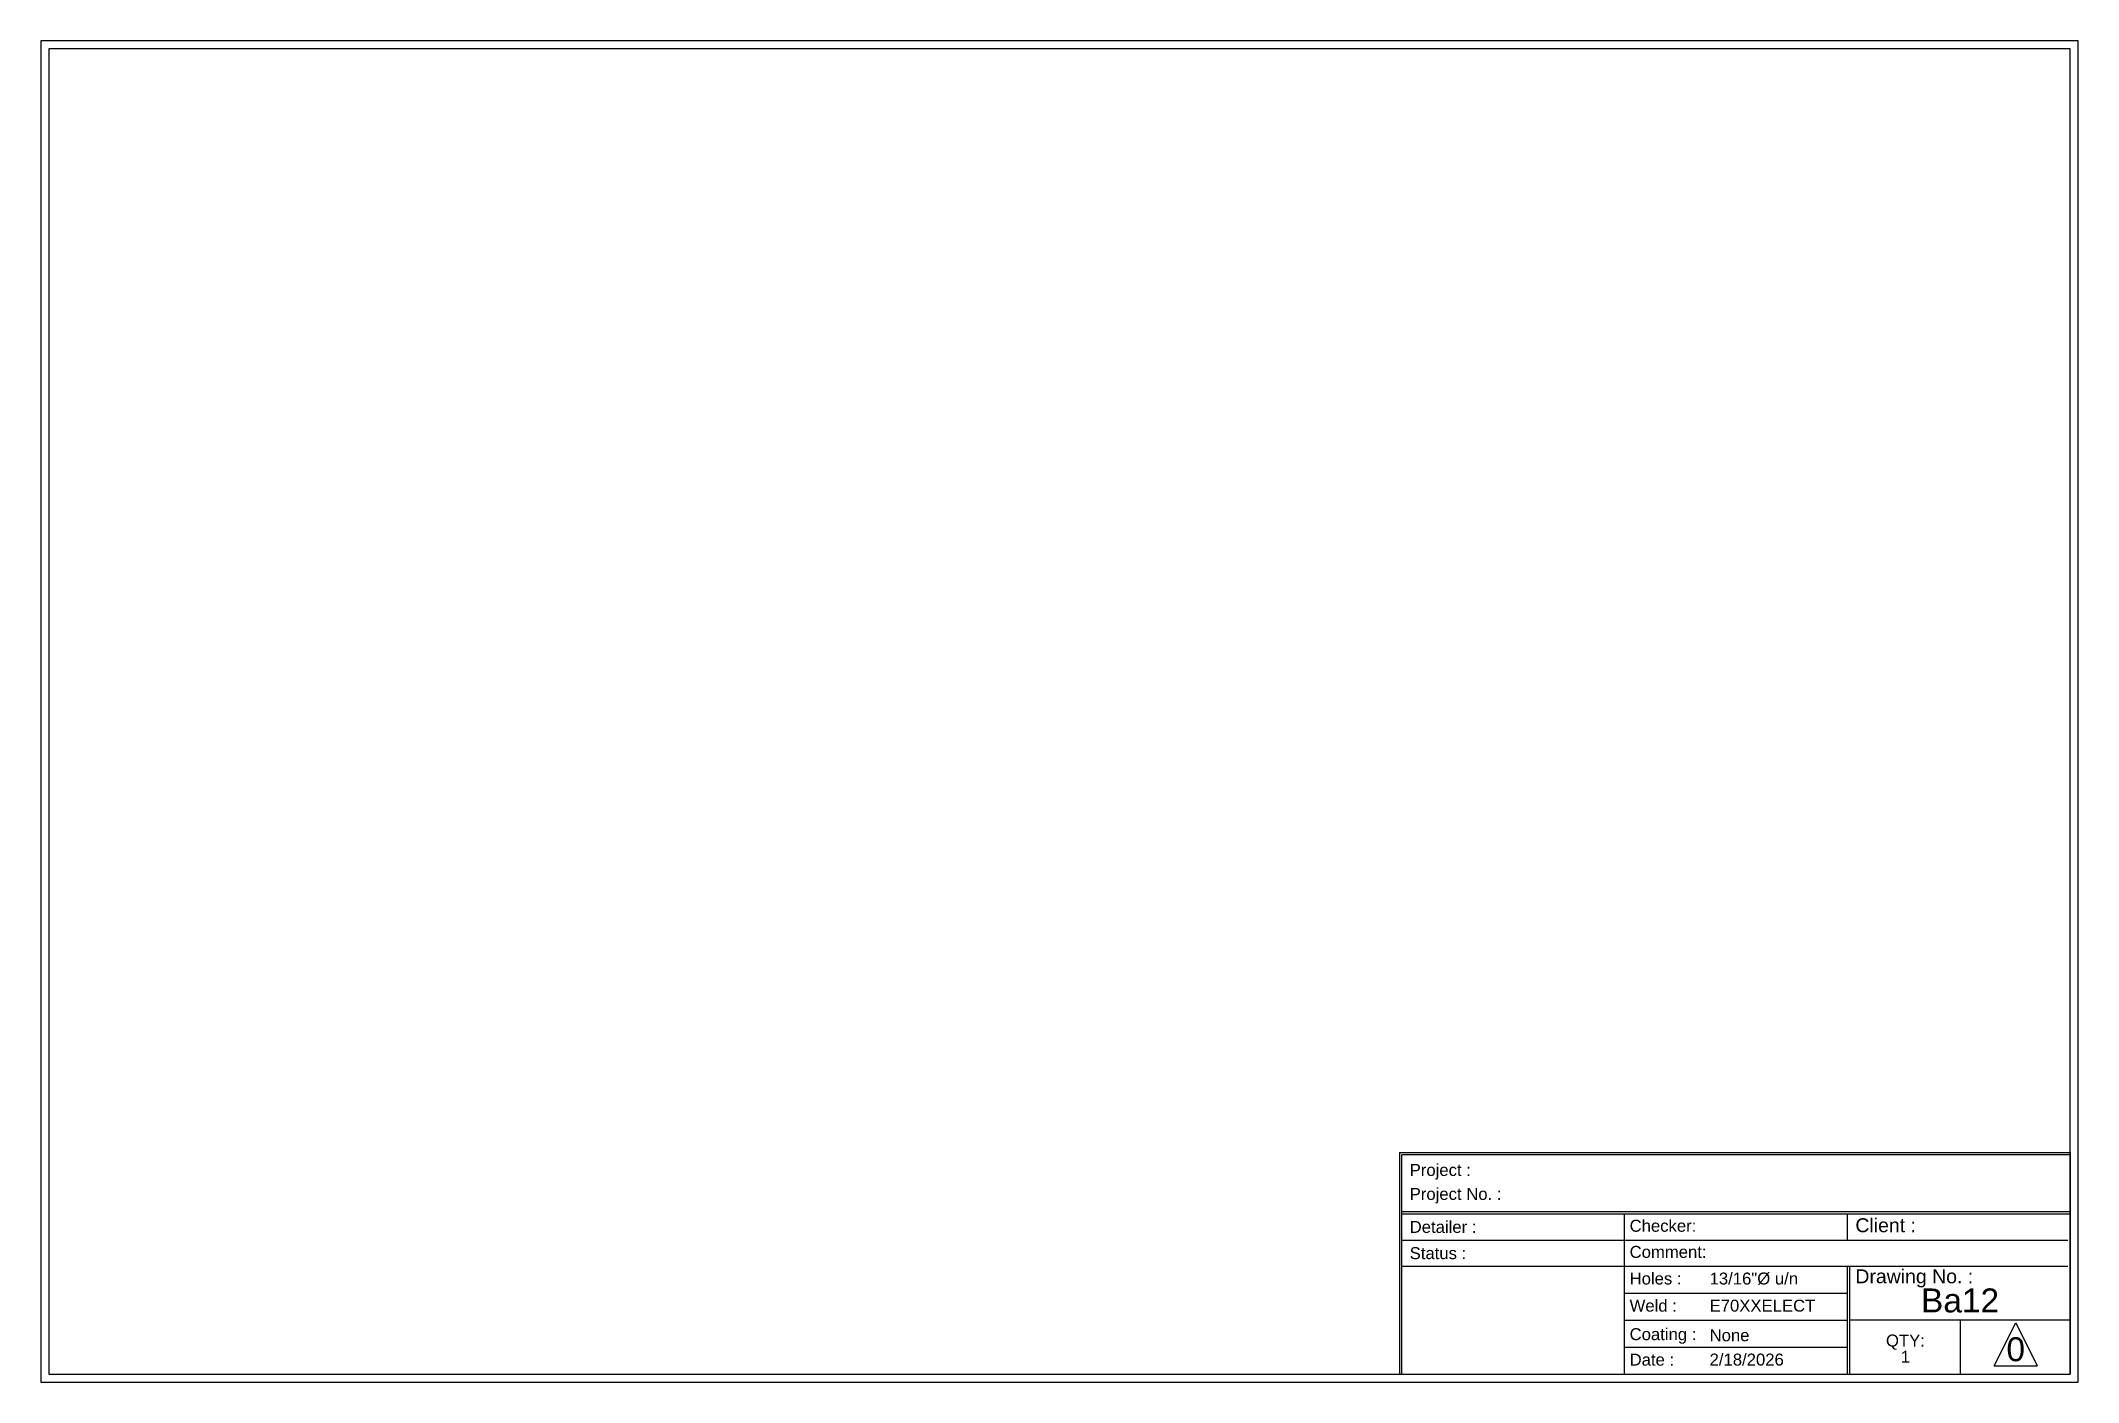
# Paper-space layout 'ANSI-B Advance Steel' of a CAD drawing. Header units: inches. Extents: x 0 to 16, y 0 to 10.5.
import ezdxf
from ezdxf.enums import TextEntityAlignment as Align

# ---------------------------------------------------------------- set-up
doc = ezdxf.new("R2010")
doc.units = ezdxf.units.IN
doc.layers.get('0').update_dxf_attribs({"linetype": 'CONTINUOUS'})
for name, color, linetype in [('FRAME', 7, 'CONTINUOUS'), ('HEADER', 7, 'CONTINUOUS'), ('HEADER_ATTRIBUT', 84, 'CONTINUOUS'), ('HEADER_TEXT', 7, 'CONTINUOUS')]:
    doc.layers.add(name, color=color, linetype=linetype)
doc.styles.add('ARIAL_1', font='arial.ttf')

# ---------------------------------------------------------------- blocks, each defined once
blk = doc.blocks.new('HYPERSTEELPAGEFRAME')
at = {"layer": 'FRAME'}
for p, q in [((16, 10.53), (0, 10.53)), ((0, 10.53), (0, 0)), ((15.9375, 10.4675), (0.0625, 10.4675)), ((0.0625, 10.4675), (0.0625, 0.0625)), ((15.9375, 0.0625), (15.9375, 10.4675)), ((16, 0), (16, 10.53)), ((0, 0), (16, 0)), ((0.0625, 0.0625), (15.9375, 0.0625))]:
    blk.add_line(p, q, dxfattribs=at)
blk = doc.blocks.new('HYPERSTEELPAGEHEADER')
at = {"layer": 'HEADER'}
for p, q in [((3.358, -0.016), (8.626, -0.016)), ((3.358, -0.016), (3.358, -1.756)), ((8.626, -0.034), (3.376, -0.034)), ((3.376, -1.756), (3.376, -0.034)), ((8.626, -0.016), (8.626, -1.756)), ((3.376, -0.48), (8.626, -0.48)), ((3.376, -0.498), (8.626, -0.498)), ((5.126, -1.756), (5.126, -0.498)), ((6.876, -0.704), (6.876, -0.498)), ((3.376, -0.704), (6.876, -0.704)), ((6.876, -0.704), (8.608, -0.704)), ((3.376, -0.909), (6.876, -0.909)), ((6.876, -1.756), (6.876, -0.909)), ((6.876, -0.909), (8.608, -0.909)), ((6.895, -1.756), (6.895, -0.909)), ((5.126, -1.121), (6.876, -1.121)), ((5.126, -1.333), (6.876, -1.333)), ((6.895, -1.33), (8.626, -1.33)), ((7.761, -1.33), (7.761, -1.756)), ((8.029, -1.69), (8.198, -1.352)), ((8.198, -1.352), (8.367, -1.69)), ((5.126, -1.544), (6.876, -1.544)), ((3.358, -1.756), (8.626, -1.756)), ((8.029, -1.69), (8.367, -1.69))]:
    blk.add_line(p, q, dxfattribs=at)
at = {"layer": 'HEADER_ATTRIBUT', "linetype": 'Continuous', "style": 'ARIAL_1'}
for tag, p, height in [('PROJECT', (4.175, -0.228), 0.125), ('PROJECT_NO', (4.175, -0.402), 0.0938), ('DETAILER', (3.978, -0.647), 0.0938), ('DESIGNER', (5.794, -0.644), 0.0938), ('APPROVAL_STATUS', (3.978, -0.853), 0.0938), ('APPROVAL_COMMENT', (5.794, -0.849), 0.0938), ('COATING', (5.794, -1.497), 0.0938), ('DATE_DRAW', (5.794, -1.688), 0.0938)]:
    blk.add_attdef(tag, p, '', height=height, dxfattribs=at)
for tag, height, p in [('CLIENT', 0.0938, (7.742, -0.645)), ('POS_NUM', 0.188, (7.761, -1.271)), ('REVISION_INDEX', 0.188, (8.198, -1.654))]:
    blk.add_attdef(tag, text='', height=height, dxfattribs=at).set_placement(p, align=Align.CENTER)
at = {"layer": 'HEADER_ATTRIBUT', "style": 'ARIAL_1'}
for tag, p in [('HOLES', (5.794, -0.958)), ('WELD', (5.794, -1.171))]:
    blk.add_attdef(tag, text='', height=0.0938, dxfattribs=at).set_placement(p, align=Align.TOP_LEFT)
at = {"layer": 'HEADER_ATTRIBUT', "linetype": 'Continuous', "style": 'ARIAL_1'}
blk.add_attdef('QUANTITY', text='', height=0.0938, dxfattribs=at).set_placement((7.332, -1.694), align=Align.BOTTOM_CENTER)
at = {"layer": 'HEADER_TEXT', "linetype": 'Continuous'}
for s, insert, char_height, width, attachment_point in [('{\\fArial|b0|i0|c0|p34;Project :}', (3.439, -0.106), 0.09375, 0.69283, 1), ('{\\fArial|b0|i0|c0|p34;Project No. :}', (3.439, -0.294), 0.09375, 0.81937, 1), ('{\\fArial|b0|i0|c0|p34;Detailer :}', (3.439, -0.553), 0.09375, 0.8367, 1), ('{\\fArial|b0|i0|c0|p34;Checker:}', (5.166, -0.544), 0.09375, 0.84375, 1), ('{\\fArial|b0|i0|c0|p34;Client :}', (6.939, -0.532), 0.10934, 1.09296, 1), ('{\\fArial|b0|i0|c0|p34;Status :}', (3.439, -0.759), 0.09375, 0.8367, 1), ('{\\fArial|b0|i0|c0|p34;Comment:}', (5.166, -0.749), 0.09375, 0.84375, 1), ('{\\fArial|b0|i0|c0|p34;Holes :}', (5.166, -0.958), 0.09375, 1.64814, 1), ('{\\fArial|b0|i0|c0|p34;Drawing No. :}', (6.939, -0.933), 0.10934, 1.17466, 1), ('{\\fArial|b0|i0|c0|p34;Weld : }', (5.166, -1.171), 0.09375, 1.64814, 1), ('{\\fArial|b0|i0|c0|p34;Coating :}', (5.166, -1.395), 0.09375, 1.86689, 1), ('{\\fArial|b0|i0|c0|p34;Date :}', (5.166, -1.595), 0.09375, 0.89926, 1), ('{\\fArial|b0|i0|c0|p34;QTY:}', (7.332, -1.445), 0.09375, 0.46875, 2)]:
    blk.add_mtext(s, dxfattribs=dict(at, insert=insert, char_height=char_height, width=width, attachment_point=attachment_point))

psp = doc.layouts.new('ANSI-B Advance Steel')

# ---------------------------------------------------------------- block references
psp.add_blockref('HYPERSTEELPAGEFRAME', (0, 0))
psp.add_blockref('HYPERSTEELPAGEHEADER', (7.311, 1.819)).add_auto_attribs({'DATE_DRAW': '2/18/2026', 'COATING': 'None', 'WELD': 'E70XXELECT', 'HOLES': '13/16"%%c u/n', 'POS_NUM': 'Ba12', 'REVISION_INDEX': '0', 'QUANTITY': '1'})

doc.saveas('drawing.dxf')
